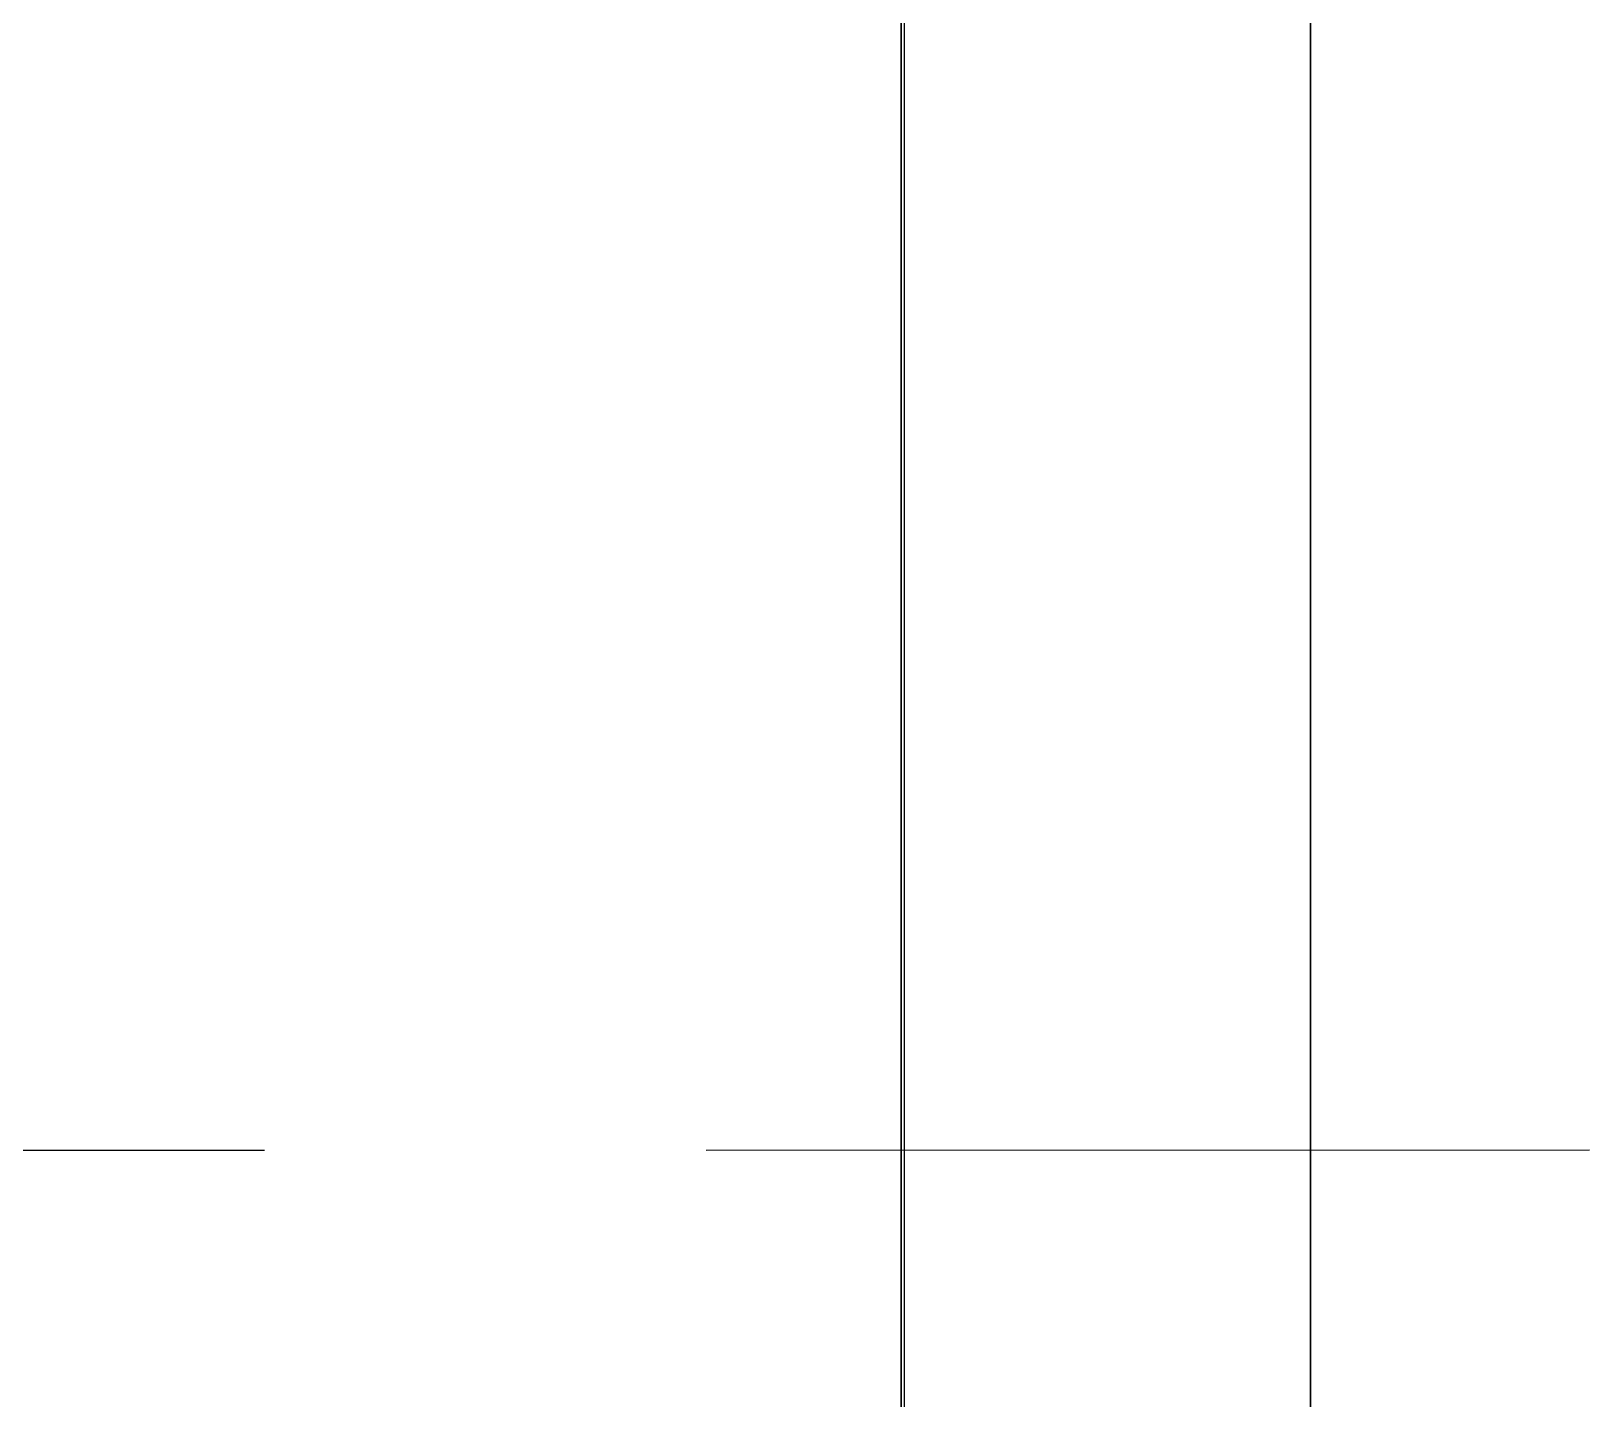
# Model space of a CAD drawing. Header units: metres. Extents: x 0 to 298, y 0 to 162.
# Drawn here: x 195.158 to 196.038, y 99.17 to 99.944 of the extents above; entities that cross this region are included whole.
import ezdxf

# ---------------------------------------------------------------- set-up
doc = ezdxf.new("R2010")
doc.units = ezdxf.units.M
doc.header["$MEASUREMENT"] = 0
doc.linetypes.add('DASHED', pattern=[0.75, 0.5, -0.25])
doc.layers.add('BLK_1_FLR_0_CARPET_AREA', color=10, linetype='Continuous')
doc.layers.add('BLK_1_FLR_0_REGULAR_ROOM_3', color=117, linetype='Continuous')

msp = doc.modelspace()

# ---------------------------------------------------------------- linework, layer by layer
at = {"ltscale": 0.25}
for p, q in [((195.65203, 106.8172), (195.65203, 98.6672)), ((195.88203, 106.8172), (195.88203, 98.6672))]:
    msp.add_line(p, q, dxfattribs=at)
at = {"linetype": 'DASHED'}
msp.add_line((228.28999, 99.31294), (170.76649, 99.30858), dxfattribs=at)
at = {"layer": 'BLK_1_FLR_0_CARPET_AREA', "color": 15, "linetype": 'Continuous', "lineweight": 30}
msp.add_lwpolyline([(173.36408, 98.6672), (195.88203, 98.6672), (195.88224, 106.8172), (199.98203, 106.8172), (199.98203, 98.6672), (200.21203, 98.6672), (200.21203, 106.8172), (202.33203, 106.8172), (202.33203, 98.6672), (224.97038, 98.6672), (224.97106, 96.4572), (218.74083, 96.4572), (218.74083, 96.2272), (224.97108, 96.22761), (224.9716, 92.12751), (216.53083, 92.12751), (216.53083, 96.45744), (183.12038, 96.4572), (183.12038, 88.5422), (180.91038, 88.5422)], dxfattribs=at)
msp.add_lwpolyline([(188.33038, 98.8972), (195.65038, 98.8972), (195.65038, 106.8172), (188.33038, 106.8172)], close=True, dxfattribs=at)
at = {"layer": 'BLK_1_FLR_0_REGULAR_ROOM_3', "color": 3, "lineweight": 30}
msp.add_lwpolyline([(188.33038, 98.8972), (195.65038, 98.8972), (195.65038, 106.8172), (188.33038, 106.8172)], close=True, dxfattribs=at)

doc.saveas('drawing.dxf')
